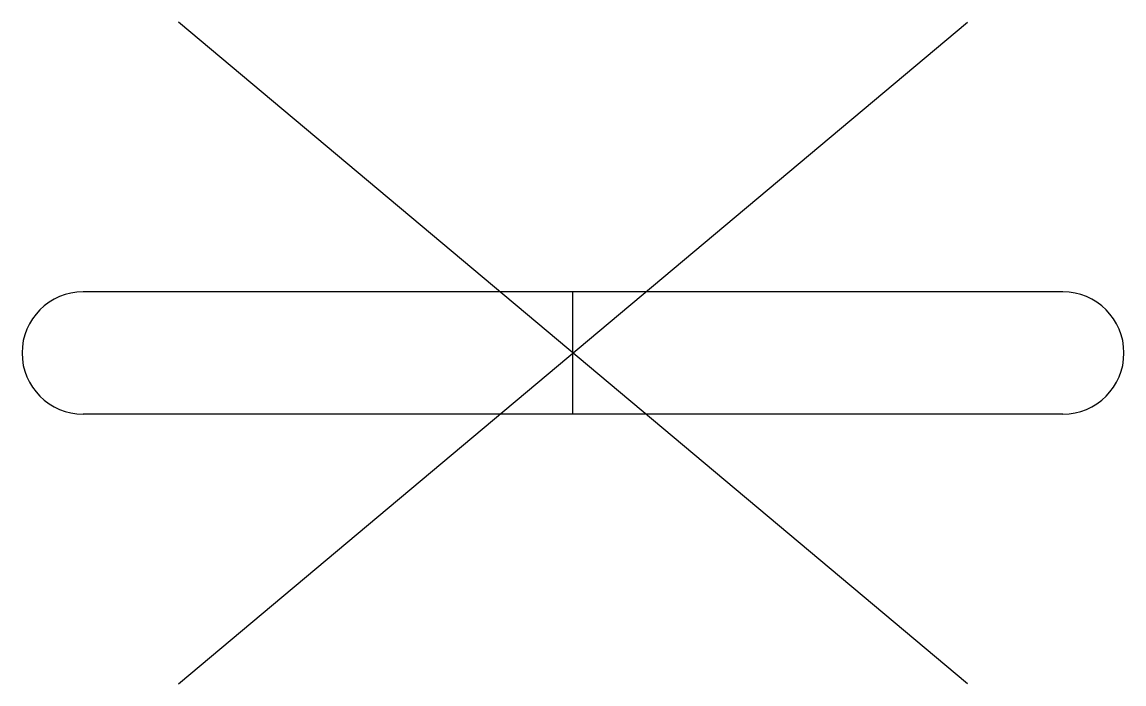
# Model space of a CAD drawing. Header units: metres. Extents: x -0.9 to 0.9, y -0.54 to 0.54.
import ezdxf

# ---------------------------------------------------------------- set-up
doc = ezdxf.new("R2010")
doc.units = ezdxf.units.M
doc.header["$LTSCALE"] = 0.2

msp = doc.modelspace()

# ---------------------------------------------------------------- linework, layer by layer
at = {"color": 0}
for p, q in [((-0.6442, -0.5406), (0.6442, 0.5406)), ((0.6442, -0.5406), (-0.6442, 0.5406))]:
    msp.add_line(p, q, dxfattribs=at)
for p, q in [((0.8, 0.1), (-0.8, 0.1)), ((0, -0.1), (0, 0.1)), ((0.8, -0.1), (-0.8, -0.1))]:
    msp.add_line(p, q)
for centre, start, end in [((-0.8, 0), 90, 270), ((0.8, 0), 270, 90)]:
    msp.add_arc(centre, 0.1, start, end)

doc.saveas('drawing.dxf')
